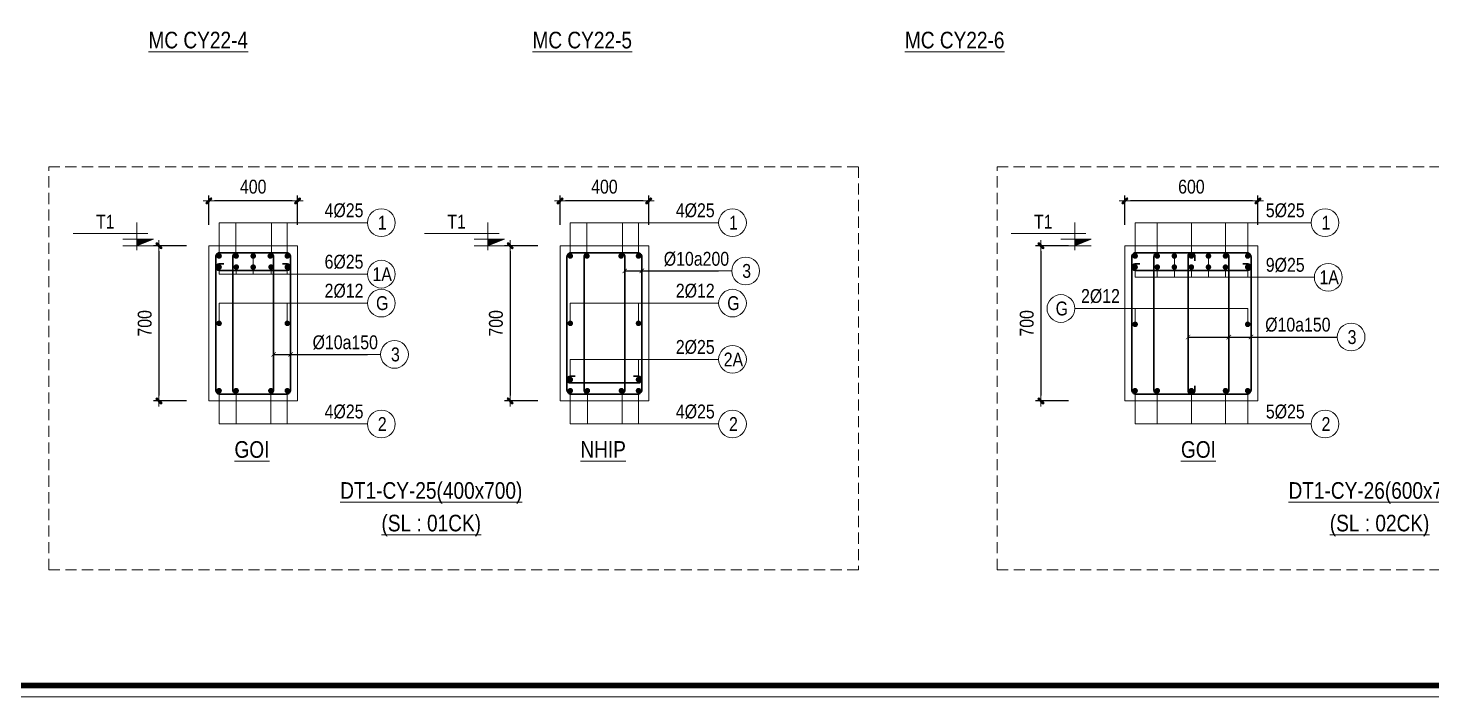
# Model space of a CAD drawing. Header units: millimetres. Extents: x 397144 to 8960116, y 345581 to 674207.
# Drawn here: x 5090010 to 5096339, y 602485 to 605502 of the extents above; entities that cross this region are included whole.
import ezdxf
from ezdxf.enums import TextEntityAlignment as Align

# ---------------------------------------------------------------- set-up
doc = ezdxf.new("R2010")
doc.units = ezdxf.units.MM
doc.header["$PDSIZE"] = -10
doc.linetypes.add('HIDDEN', pattern=[0.375, 0.25, -0.125])
doc.layers.get('0').update_dxf_attribs({"linetype": 'CONTINUOUS'})
doc.layers.get('Defpoints').update_dxf_attribs({"color": 12, "linetype": 'CONTINUOUS'})
for name, color, linetype, lineweight in [('CDAI', 8, 'CONTINUOUS', 30), ('CTHEP', 2, 'CONTINUOUS', 50), ('DBAO', 3, 'CONTINUOUS', 20), ('DGIONG', 4, 'CONTINUOUS', 13), ('KTH', 150, 'CONTINUOUS', 5), ('Net khuat', 8, 'HIDDEN', 13), ('STICK', 1, 'CONTINUOUS', 9), ('TEXT', 7, 'CONTINUOUS', 15)]:
    doc.layers.add(name, color=color, linetype=linetype, lineweight=lineweight)
doc.layers.add('HATCH', color=7, linetype='CONTINUOUS', lineweight=5, true_color=0x2491ff)
doc.styles.add('Star-HelCon', font='VHELVCN_0.TTF')
doc.styles.add('TTP-HelCon', font='VHELVCN_0.TTF')
doc.styles.add('VNI-HELVE-CONDENSE', font='VHELVCN_0.TTF')
doc.dimstyles.new('kc-25', dxfattribs={"dimtxt": 62.5, "dimasz": 20, "dimexe": 20, "dimexo": 50, "dimgap": 25, "dimtad": 3, "dimdec": 0, "dimzin": 0, "dimdsep": 46, "dimtxsty": 'VNI-HELVE-CONDENSE', "dimblk": 'DIM', "dimcen": 2.5, "dimclrd": 256, "dimclre": 154, "dimclrt": 7, "dimaunit": 1, "dimadec": 0, "dimazin": 0, "dimtfac": 1, "dimtdec": 0, "dimtix": 1, "dimtmove": 0, "dimatfit": 3, "dimldrblk": 'DOT', "dimfxl": 1, "dimtolj": 1, "dimtzin": 0, "dimarcsym": 0})
doc.dimstyles.new('TTP-25', dxfattribs={"dimscale": 25, "dimtxt": 2.5, "dimasz": 1, "dimexe": 1, "dimexo": 1, "dimgap": 0.09, "dimtad": 0, "dimdec": 4, "dimrnd": 5, "dimzin": 9, "dimdsep": 46, "dimtxsty": 'TTP-HelCon', "dimblk": 'Stick1', "dimcen": 0.09, "dimdle": 1.5, "dimclrd": 256, "dimclre": 256, "dimclrt": 7, "dimadec": 0, "dimazin": 0, "dimtfac": 1, "dimtdec": 4, "dimtmove": 0, "dimatfit": 3, "dimldrblk": '_ArchTick1', "dimfxl": 1, "dimtvp": 1, "dimtolj": 1, "dimtzin": 0, "dimarcsym": 0})

# ---------------------------------------------------------------- blocks, each defined once
blk = doc.blocks.new('CODE')
at = {"layer": 'DBAO'}
for p, q in [((-62.5, -20), (-62.5, 105)), ((-62.5, 0), (-137.5, 30)), ((-137.5, 30), (0, 30)), ((-137.5, 0), (0, 0)), ((-112.5, 55), (223.6, 55))]:
    blk.add_line(p, q, dxfattribs=at)
at = {"layer": 'HATCH', "color": 1}
blk.add_solid([(-62.5, 0), (-137.5, 30), (-62.5, 30)], dxfattribs=at)
blk = doc.blocks.new('Stick1')
at = {"layer": 'STICK'}
h = blk.add_hatch(color=256, dxfattribs=at)
edge = h.paths.add_edge_path()
edge.add_line((0.3, 0.5), (-0.5, -0.3))
edge.add_arc((-0.4, -0.4), 0.141, 135, 315)
edge.add_line((-0.3, -0.5), (0.5, 0.3))
edge.add_arc((0.4, 0.4), 0.141, 315, 495)
blk.add_line((1, 0), (-1, 0), dxfattribs=at)
blk.add_lwpolyline([(0.3, 0.5), (-0.5, -0.3, 1), (-0.3, -0.5), (0.5, 0.3, 1), (0.3, 0.5, 1)], format="xyb", dxfattribs=at)
blk = doc.blocks.new('*D1563')
at = {"layer": 'Defpoints', "color": 0, "ltscale": 500, "transparency": 16777216}
for p in [(5094955.1, 604722.1), (5094955.1, 604588.9), (5095555.1, 604588.9)]:
    blk.add_point(p, dxfattribs=at)
at = {"layer": 'KTH', "lineweight": -2, "ltscale": 500, "transparency": 16777216}
for p, q in [((5094955.1, 604613.9), (5094955.1, 604747.1)), ((5095555.1, 604613.9), (5095555.1, 604747.1)), ((5095530.1, 604722.1), (5094980.1, 604722.1))]:
    blk.add_line(p, q, dxfattribs=at)
at = {"layer": 'KTH', "lineweight": -2, "ltscale": 500, "transparency": 16777216, "xscale": 25, "yscale": 25, "zscale": 25, "rotation": 180}
blk.add_blockref('Stick1', (5094955.1, 604722.1), dxfattribs=at)
at = {"layer": 'KTH', "lineweight": -2, "ltscale": 500, "transparency": 16777216, "xscale": 25, "yscale": 25, "zscale": 25}
blk.add_blockref('Stick1', (5095555.1, 604722.1), dxfattribs=at)
at = {"layer": 'KTH', "color": 7, "ltscale": 500, "transparency": 16777216, "insert": (5095255.1, 604786), "char_height": 62.5, "attachment_point": 5, "style": 'TTP-HelCon'}
blk.add_mtext('\\A1;600', dxfattribs=at)
blk = doc.blocks.new('_ArchTick1')
at = {"color": 0, "const_width": 3.81}
blk.add_lwpolyline([(-12.7, -12.7), (12.7, 12.7)], dxfattribs=at)
blk = doc.blocks.new('*D1564')
at = {"layer": 'Defpoints', "color": 0, "ltscale": 500, "transparency": 16777216}
for p in [(5094726.7, 604519.9), (5094576.9, 603819.9), (5094726.7, 603819.9)]:
    blk.add_point(p, dxfattribs=at)
at = {"layer": 'KTH', "lineweight": -2, "ltscale": 500, "transparency": 16777216}
for p, q in [((5094701.7, 604519.9), (5094551.9, 604519.9)), ((5094576.9, 604494.9), (5094576.9, 603844.9)), ((5094701.7, 603819.9), (5094551.9, 603819.9))]:
    blk.add_line(p, q, dxfattribs=at)
at = {"layer": 'KTH', "lineweight": -2, "ltscale": 500, "transparency": 16777216, "xscale": 25, "yscale": 25, "zscale": 25}
for p, rotation in [((5094576.9, 604519.9), 90), ((5094576.9, 603819.9), 270)]:
    blk.add_blockref('Stick1', p, dxfattribs=dict(at, rotation=rotation))
at = {"layer": 'KTH', "color": 7, "ltscale": 500, "transparency": 16777216, "insert": (5094513, 604169.9), "char_height": 62.5, "attachment_point": 5, "rotation": 90, "style": 'TTP-HelCon'}
blk.add_mtext('\\A1;700', dxfattribs=at)
blk = doc.blocks.new('DIM')
h = blk.add_hatch(color=1)
h.paths.add_polyline_path([(0.49, 0.29, 1), (0.29, 0.49), (-0.19, 0), (0.19, 0)])
h.paths.add_polyline_path([(0.19, 0), (-0.19, 0), (-0.49, -0.29, 1), (-0.29, -0.49)])
at = {"color": 9}
for p, q in [((-0.19, 0), (-1.5, 0)), ((0.19, 0), (1.5, 0))]:
    blk.add_line(p, q, dxfattribs=at)
at = {"color": 1}
for p, q in [((-0.49, -0.29), (0.29, 0.49)), ((-0.29, -0.49), (0.49, 0.29)), ((-0.19, 0), (0.19, 0))]:
    blk.add_line(p, q, dxfattribs=at)
blk.add_arc((-0.39, -0.39), 0.138, 135, 315, dxfattribs=at)
blk = doc.blocks.new('CHG_XX_Khung ten')
blk.add_lwpolyline([(15, 579), (826, 579), (826, 15), (15, 15)], close=True)
at = {"color": 4, "linetype": 'Continuous', "const_width": 1}
blk.add_lwpolyline([(17, 577), (824, 577), (824, 17), (17, 17)], close=True, dxfattribs=at)
blk = doc.blocks.new('*D8832')
at = {"layer": 'Defpoints', "color": 0, "ltscale": 500, "transparency": 16777216}
for p in [(5090825.4, 604722.1), (5090825.4, 604588.9), (5091225.4, 604588.9)]:
    blk.add_point(p, dxfattribs=at)
at = {"layer": 'KTH', "lineweight": -2, "ltscale": 500, "transparency": 16777216}
for p, q in [((5090825.4, 604613.9), (5090825.4, 604747.1)), ((5091225.4, 604613.9), (5091225.4, 604747.1)), ((5091200.4, 604722.1), (5090850.4, 604722.1))]:
    blk.add_line(p, q, dxfattribs=at)
at = {"layer": 'KTH', "lineweight": -2, "ltscale": 500, "transparency": 16777216, "xscale": 25, "yscale": 25, "zscale": 25, "rotation": 180}
blk.add_blockref('Stick1', (5090825.4, 604722.1), dxfattribs=at)
at = {"layer": 'KTH', "lineweight": -2, "ltscale": 500, "transparency": 16777216, "xscale": 25, "yscale": 25, "zscale": 25}
blk.add_blockref('Stick1', (5091225.4, 604722.1), dxfattribs=at)
at = {"layer": 'KTH', "color": 7, "ltscale": 500, "transparency": 16777216, "insert": (5091025.4, 604786), "char_height": 62.5, "attachment_point": 5, "style": 'TTP-HelCon'}
blk.add_mtext('\\A1;400', dxfattribs=at)
blk = doc.blocks.new('*D8833')
at = {"layer": 'Defpoints', "color": 0, "ltscale": 500, "transparency": 16777216}
for p in [(5090750.2, 604519.9), (5090600.4, 603819.9), (5090750.2, 603819.9)]:
    blk.add_point(p, dxfattribs=at)
at = {"layer": 'KTH', "lineweight": -2, "ltscale": 500, "transparency": 16777216}
for p, q in [((5090725.2, 604519.9), (5090575.4, 604519.9)), ((5090600.4, 604494.9), (5090600.4, 603844.9)), ((5090725.2, 603819.9), (5090575.4, 603819.9))]:
    blk.add_line(p, q, dxfattribs=at)
at = {"layer": 'KTH', "lineweight": -2, "ltscale": 500, "transparency": 16777216, "xscale": 25, "yscale": 25, "zscale": 25}
for p, rotation in [((5090600.4, 604519.9), 90), ((5090600.4, 603819.9), 270)]:
    blk.add_blockref('Stick1', p, dxfattribs=dict(at, rotation=rotation))
at = {"layer": 'KTH', "color": 7, "ltscale": 500, "transparency": 16777216, "insert": (5090536.6, 604169.9), "char_height": 62.5, "attachment_point": 5, "rotation": 90, "style": 'TTP-HelCon'}
blk.add_mtext('\\A1;700', dxfattribs=at)
blk = doc.blocks.new('*D8834')
at = {"layer": 'Defpoints', "color": 0, "ltscale": 500, "transparency": 16777216}
for p in [(5092408.7, 604722.1), (5092408.7, 604588.9), (5092808.7, 604588.9)]:
    blk.add_point(p, dxfattribs=at)
at = {"layer": 'KTH', "lineweight": -2, "ltscale": 500, "transparency": 16777216}
for p, q in [((5092408.7, 604613.9), (5092408.7, 604747.1)), ((5092808.7, 604613.9), (5092808.7, 604747.1)), ((5092783.7, 604722.1), (5092433.7, 604722.1))]:
    blk.add_line(p, q, dxfattribs=at)
at = {"layer": 'KTH', "lineweight": -2, "ltscale": 500, "transparency": 16777216, "xscale": 25, "yscale": 25, "zscale": 25, "rotation": 180}
blk.add_blockref('Stick1', (5092408.7, 604722.1), dxfattribs=at)
at = {"layer": 'KTH', "lineweight": -2, "ltscale": 500, "transparency": 16777216, "xscale": 25, "yscale": 25, "zscale": 25}
blk.add_blockref('Stick1', (5092808.7, 604722.1), dxfattribs=at)
at = {"layer": 'KTH', "color": 7, "ltscale": 500, "transparency": 16777216, "insert": (5092608.7, 604786), "char_height": 62.5, "attachment_point": 5, "style": 'TTP-HelCon'}
blk.add_mtext('\\A1;400', dxfattribs=at)
blk = doc.blocks.new('*D8835')
at = {"layer": 'Defpoints', "color": 0, "ltscale": 500, "transparency": 16777216}
for p in [(5092333.6, 604519.9), (5092183.7, 603819.9), (5092333.6, 603819.9)]:
    blk.add_point(p, dxfattribs=at)
at = {"layer": 'KTH', "lineweight": -2, "ltscale": 500, "transparency": 16777216}
for p, q in [((5092308.6, 604519.9), (5092158.7, 604519.9)), ((5092183.7, 604494.9), (5092183.7, 603844.9)), ((5092308.6, 603819.9), (5092158.7, 603819.9))]:
    blk.add_line(p, q, dxfattribs=at)
at = {"layer": 'KTH', "lineweight": -2, "ltscale": 500, "transparency": 16777216, "xscale": 25, "yscale": 25, "zscale": 25}
for p, rotation in [((5092183.7, 604519.9), 90), ((5092183.7, 603819.9), 270)]:
    blk.add_blockref('Stick1', p, dxfattribs=dict(at, rotation=rotation))
at = {"layer": 'KTH', "color": 7, "ltscale": 500, "transparency": 16777216, "insert": (5092119.9, 604169.9), "char_height": 62.5, "attachment_point": 5, "rotation": 90, "style": 'TTP-HelCon'}
blk.add_mtext('\\A1;700', dxfattribs=at)

msp = doc.modelspace()

# ---------------------------------------------------------------- linework, layer by layer
at = {"layer": 'CDAI'}
for points in [[(5095005.0631, 604488.64123), (5095505.0631, 604488.64123, -0.4142135624), (5095523.8131, 604469.89123), (5095523.8131, 603869.89123, -0.4142135624), (5095505.0631, 603851.14123), (5095005.0631, 603851.14123, -0.4142135624), (5094986.3131, 603869.89123), (5094986.3131, 604469.89123, -0.4142135624)], [(5095105.0631, 604488.64123), (5095405.0631, 604488.64123, -0.4142135624), (5095423.8131, 604469.89123), (5095423.8131, 603869.89123, -0.4142135624), (5095405.0631, 603851.14123), (5095105.0631, 603851.14123, -0.4142135624), (5095086.3131, 603869.89123), (5095086.3131, 604469.89123, -0.4142135624)]]:
    msp.add_lwpolyline(points, format="xyb", close=True, dxfattribs=at)
for points in [[(5095270.0631, 604451.72124), (5095270.0631, 604473.64123, 0.4142135624), (5095255.0631, 604488.64123), (5095255.0631, 604488.64123, 0.4142135624), (5095240.0631, 604473.64123), (5095240.0631, 603866.14123, 0.4142135624), (5095255.0631, 603851.14123), (5095255.0631, 603851.14123, 0.4142135624), (5095270.0631, 603866.14123), (5095270.0631, 603888.06122)], [(5095023.23309, 604438.64123), (5095001.3131, 604438.64123, 0.4142135624), (5094986.3131, 604423.64123), (5094986.3131, 604423.64123, 0.4142135624), (5095001.3131, 604408.64123), (5095508.8131, 604408.64123, 0.4142135624), (5095523.8131, 604423.64123), (5095523.8131, 604423.64123, 0.4142135624), (5095508.8131, 604438.64123), (5095486.89311, 604438.64123)]]:
    msp.add_lwpolyline(points, format="xyb", dxfattribs=at)
at = {"layer": 'CTHEP', "const_width": 12.5}
for points in [[(5094995.0631, 604473.64123, 1), (5095007.5631, 604473.64123, 1)], [(5095095.0631, 604473.64123, 1), (5095107.5631, 604473.64123, 1)], [(5095171.9381, 604473.64123, 1), (5095184.4381, 604473.64123, 1)], [(5095248.8131, 604473.64123, 1), (5095261.3131, 604473.64123, 1)], [(5095338.1881, 604473.64123, -1), (5095325.6881, 604473.64123, -1)], [(5095402.5631, 604473.64123, 1), (5095415.0631, 604473.64123, 1)], [(5095502.5631, 604473.64123, 1), (5095515.0631, 604473.64123, 1)], [(5094995.0631, 604423.64123, 1), (5095007.5631, 604423.64123, 1)], [(5095095.0631, 604423.64123, 1), (5095107.5631, 604423.64123, 1)], [(5095171.9381, 604423.64123, 1), (5095184.4381, 604423.64123, 1)], [(5095248.8131, 604423.64123, 1), (5095261.3131, 604423.64123, 1)], [(5095338.1881, 604423.64123, -1), (5095325.6881, 604423.64123, -1)], [(5095402.5631, 604423.64123, 1), (5095415.0631, 604423.64123, 1)], [(5095502.5631, 604423.64123, 1), (5095515.0631, 604423.64123, 1)], [(5095007.5631, 604165.48429, -1), (5094995.0631, 604165.48429, -1)], [(5095515.0631, 604165.48429, -1), (5095502.5631, 604165.48429, -1)], [(5094995.0631, 603866.14123, 1), (5095007.5631, 603866.14123, 1)], [(5095095.0631, 603866.14123, 1), (5095107.5631, 603866.14123, 1)], [(5095248.8131, 603866.14123, 1), (5095261.3131, 603866.14123, 1)], [(5095402.5631, 603866.14123, 1), (5095415.0631, 603866.14123, 1)], [(5095502.5631, 603866.14123, 1), (5095515.0631, 603866.14123, 1)]]:
    msp.add_lwpolyline(points, format="xyb", close=True, dxfattribs=at)
at = {"layer": 'DBAO', "flags": 128}
for points in [[(5094955.0631, 604519.89123), (5095555.0631, 604519.89123)], [(5095555.0631, 604519.89123), (5095555.0631, 603819.89123), (5094955.0631, 603819.89123), (5094955.0631, 604519.89123)]]:
    msp.add_lwpolyline(points, dxfattribs=at)
at = {"layer": 'DGIONG'}
for p, q in [((5095001.3131, 604623.64123), (5095795.0631, 604623.64123)), ((5095001.3131, 604473.64123), (5095001.3131, 604623.64123)), ((5095101.3131, 604473.64123), (5095101.3131, 604623.64123)), ((5095255.0631, 604473.64123), (5095255.0631, 604623.64123)), ((5095408.8131, 604473.64123), (5095408.8131, 604623.64123)), ((5095508.8131, 604473.64123), (5095508.8131, 604623.64123)), ((5095001.3131, 604425.61898), (5095001.3131, 604377.59673)), ((5095101.3131, 604423.64123), (5095101.3131, 604377.59673)), ((5095178.1881, 604473.64123), (5095178.1881, 604377.59673)), ((5095255.0631, 604423.64123), (5095255.0631, 604377.59673)), ((5095331.9381, 604473.64123), (5095331.9381, 604377.59673)), ((5095408.8131, 604423.64123), (5095408.8131, 604377.59673)), ((5095508.8131, 604425.61898), (5095508.8131, 604377.59673)), ((5095001.3131, 604377.59673), (5095809.5168, 604377.59673)), ((5095508.8131, 604236.86608), (5094729.26558, 604236.86608)), ((5095001.3131, 604165.48429), (5095001.3131, 604236.86608)), ((5095508.8131, 604165.48429), (5095508.8131, 604236.86608)), ((5095001.3131, 603716.14123), (5095001.3131, 603866.14123)), ((5095101.3131, 603716.14123), (5095101.3131, 603866.14123)), ((5095255.0631, 603716.14123), (5095255.0631, 603866.14123)), ((5095408.8131, 603716.14123), (5095408.8131, 603866.14123)), ((5095508.8131, 603716.14123), (5095508.8131, 603866.14123)), ((5095001.3131, 603716.14123), (5095795.0631, 603716.14123))]:
    msp.add_line(p, q, dxfattribs=at)
msp.add_lwpolyline([(5084910.5257, 617054.8672), (5102280.13113, 617054.8672), (5102280.13113, 602536.98804), (5084910.5257, 602536.98804)], close=True, dxfattribs=at)
for centre in [(5095857.5631, 604623.64123), (5095872.0168, 604377.59673), (5094666.76558, 604236.86608), (5095975.15101, 604107.97935), (5095857.5631, 603716.14123)]:
    msp.add_circle(centre, 62.5, dxfattribs=at)
at = {"layer": 'Net khuat', "ltscale": 200}
for points in [[(5090103.3608, 604876.32221), (5093753.54138, 604876.32221), (5093753.54138, 603058.03006), (5090103.3608, 603058.03006)], [(5094378.72871, 604876.32221), (5098028.90929, 604876.32221), (5098028.90929, 603058.03006), (5094378.72871, 603058.03006)]]:
    msp.add_lwpolyline(points, close=True, dxfattribs=at)

# ---------------------------------------------------------------- block references
at = {"layer": 'KTH', "linetype": 'Continuous', "xscale": -1}
msp.add_blockref('CODE', (5094666.36014, 604519.89123), dxfattribs=at)

# ---------------------------------------------------------------- texts
at = {"layer": 'TEXT', "style": 'TTP-HelCon'}
for s, p in [('%%UMC CY22-4', (5090777.64877, 605409.97843)), ('%%UMC CY22-5', (5092508.81234, 605409.97843)), ('%%UMC CY22-6', (5094187.86949, 605409.97843)), ('%%UGOI', (5095286.79134, 603563.58876)), ('%%UDT1-CY-25(400x700)', (5091828.12803, 603378.68877)), ('%%UDT1-CY-26(600x700)', (5096103.49593, 603378.68877)), ('%%U(SL : 01CK)', (5091828.12803, 603231.79417)), ('%%U(SL : 02CK)', (5096103.49593, 603231.79417))]:
    msp.add_text(s, height=75, dxfattribs=at).set_placement(p, align=Align.CENTER)
for s, p in [('5Þ25', (5095590.52143, 604648.64123)), ('9Þ25', (5095590.52143, 604402.59673)), ('2Þ12', (5094757.55725, 604261.86608)), ('Þ10a150', (5095587.74731, 604132.97935)), ('5Þ25', (5095590.78677, 603741.14123))]:
    msp.add_text(s, height=62.5, dxfattribs=at).set_placement(p)
msp.add_text('T1    ', height=62.5, dxfattribs=at).set_placement((5094708.62681, 604596.88622), align=Align.RIGHT)
at = {"layer": 'TEXT', "style": 'Star-HelCon'}
for s, p in [('1', (5095861.72977, 604623.64123)), ('1A', (5095876.18347, 604377.59673)), ('G', (5094670.93225, 604236.86608)), ('3', (5095979.31767, 604107.97935)), ('2', (5095861.72977, 603716.14123))]:
    msp.add_text(s, height=62.5, dxfattribs=at).set_placement(p, align=Align.MIDDLE)

# ---------------------------------------------------------------- dimensions: what is measured, and where the dimension line sits
at = {"layer": 'KTH', "ltscale": 500}
dim = msp.add_linear_dim(base=(5094955.0631, 604722.14123), p1=(5095555.0631, 604588.90318), p2=(5094955.0631, 604588.90318), dimstyle='TTP-25', override={"dimtxsty": 'TTP-HelCon'}, dxfattribs=at)
dim.commit()
dim.dimension.update_dxf_attribs({"geometry": '*D1563', "text_midpoint": (5095255.0631, 604785.97456)})
dim = msp.add_linear_dim(base=(5094576.85609, 603819.89123), p1=(5094726.6889, 604519.89123), p2=(5094726.6889, 603819.89123), angle=90, dimstyle='TTP-25', override={"dimtxsty": 'TTP-HelCon'}, dxfattribs=at)
dim.commit()
dim.dimension.update_dxf_attribs({"geometry": '*D1564', "text_midpoint": (5094513.02276, 604169.89123)})

# ---------------------------------------------------------------- leaders
at = {"layer": 'DGIONG'}
for points in [[(5095240.0631, 604107.97935), (5095742.02512, 604107.97935)], [(5095423.8131, 604107.97935), (5095912.65101, 604107.97935)], [(5095523.8131, 604107.97935), (5095912.65101, 604107.97935)]]:
    msp.add_leader(points, dimstyle='kc-25', override={"dimtad": 0, "dimldrblk": 'ArchTick', "dimfxl": 100, "dimarcsym": 1}, dxfattribs=at)

# ---------------------------------------------------------------- next in the draw order: block references
at = {"layer": 'KTH', "ltscale": 0.8, "xscale": 25.92478421702978, "yscale": 25.92478421702978, "zscale": 25.92478421702978}
msp.add_blockref('CHG_XX_Khung ten', (5084469.80437, 602096.26671), dxfattribs=at)

# ---------------------------------------------------------------- next in the draw order: linework, layer by layer
at = {"layer": 'CDAI'}
for points in [[(5090875.38005, 604488.64123), (5091175.38005, 604488.64123, -0.4142135624), (5091194.13005, 604469.89123), (5091194.13005, 603869.89123, -0.4142135624), (5091175.38005, 603851.14123), (5090875.38005, 603851.14123, -0.4142135624), (5090856.63005, 603869.89123), (5090856.63005, 604469.89123, -0.4142135624)], [(5090952.25505, 604488.64123), (5091098.50505, 604488.64123, -0.4142135624), (5091117.25505, 604469.89123), (5091117.25505, 603869.89123, -0.4142135624), (5091098.50505, 603851.14123), (5090952.25505, 603851.14123, -0.4142135624), (5090933.50505, 603869.89123), (5090933.50505, 604469.89123, -0.4142135624)], [(5092458.72945, 604488.64123), (5092758.72945, 604488.64123, -0.4142135624), (5092777.47945, 604469.89123), (5092777.47945, 603869.89123, -0.4142135624), (5092758.72945, 603851.14123), (5092458.72945, 603851.14123, -0.4142135624), (5092439.97945, 603869.89123), (5092439.97945, 604469.89123, -0.4142135624)], [(5092535.60445, 604488.64123), (5092681.85445, 604488.64123, -0.4142135624), (5092700.60445, 604469.89123), (5092700.60445, 603869.89123, -0.4142135624), (5092681.85445, 603851.14123), (5092535.60445, 603851.14123, -0.4142135624), (5092516.85445, 603869.89123), (5092516.85445, 604469.89123, -0.4142135624)]]:
    msp.add_lwpolyline(points, format="xyb", close=True, dxfattribs=at)
for points in [[(5090893.55004, 604438.64123), (5090871.63005, 604438.64123, 0.4142135624), (5090856.63005, 604423.64123), (5090856.63005, 604423.64123, 0.4142135624), (5090871.63005, 604408.64123), (5091179.13005, 604408.64123, 0.4142135624), (5091194.13005, 604423.64123), (5091194.13005, 604423.64123, 0.4142135624), (5091179.13005, 604438.64123), (5091157.21006, 604438.64123)], [(5092476.89944, 603931.14123), (5092454.97945, 603931.14123, 0.4142135624), (5092439.97945, 603916.14123), (5092439.97945, 603916.14123, 0.4142135624), (5092454.97945, 603901.14123), (5092762.47945, 603901.14123, 0.4142135624), (5092777.47945, 603916.14123), (5092777.47945, 603916.14123, 0.4142135624), (5092762.47945, 603931.14123), (5092740.55946, 603931.14123)]]:
    msp.add_lwpolyline(points, format="xyb", dxfattribs=at)
at = {"layer": 'CTHEP', "const_width": 12.5}
for points in [[(5090865.38005, 604473.64123, 1), (5090877.88005, 604473.64123, 1)], [(5090942.25505, 604473.64123, 1), (5090954.75505, 604473.64123, 1)], [(5091019.13005, 604473.64123, 1), (5091031.63005, 604473.64123, 1)], [(5091108.50505, 604473.64123, -1), (5091096.00505, 604473.64123, -1)], [(5091172.88005, 604473.64123, 1), (5091185.38005, 604473.64123, 1)], [(5092448.72945, 604473.64123, 1), (5092461.22945, 604473.64123, 1)], [(5092523.88918, 604473.64123, 1), (5092536.38918, 604473.64123, 1)], [(5092690.13918, 604473.64123, -1), (5092677.63918, 604473.64123, -1)], [(5092756.22945, 604473.64123, 1), (5092768.72945, 604473.64123, 1)], [(5090865.38005, 604423.64123, 1), (5090877.88005, 604423.64123, 1)], [(5090942.75871, 604423.64123, 1), (5090955.25871, 604423.64123, 1)], [(5091019.13005, 604423.64123, 1), (5091031.63005, 604423.64123, 1)], [(5091099.63234, 604423.64123, 1), (5091112.13234, 604423.64123, 1)], [(5091172.88005, 604423.64123, 1), (5091185.38005, 604423.64123, 1)], [(5090865.38005, 604169.89123, 1), (5090877.88005, 604169.89123, 1)], [(5091172.88005, 604169.89123, 1), (5091185.38005, 604169.89123, 1)], [(5092448.72945, 604169.89123, 1), (5092461.22945, 604169.89123, 1)], [(5092756.22945, 604169.89123, 1), (5092768.72945, 604169.89123, 1)], [(5092448.72945, 603916.14123, 1), (5092461.22945, 603916.14123, 1)], [(5092756.22945, 603916.14123, 1), (5092768.72945, 603916.14123, 1)], [(5090865.38005, 603866.14123, 1), (5090877.88005, 603866.14123, 1)], [(5090942.35087, 603866.14123, 1), (5090954.85087, 603866.14123, 1)], [(5091098.86257, 603866.14123, 1), (5091111.36257, 603866.14123, 1)], [(5091172.88005, 603866.14123, 1), (5091185.38005, 603866.14123, 1)], [(5092448.72945, 603866.14123, 1), (5092461.22945, 603866.14123, 1)], [(5092525.60445, 603866.14123, 1), (5092538.10445, 603866.14123, 1)], [(5092679.35445, 603866.14123, 1), (5092691.85445, 603866.14123, 1)], [(5092756.22945, 603866.14123, 1), (5092768.72945, 603866.14123, 1)]]:
    msp.add_lwpolyline(points, format="xyb", close=True, dxfattribs=at)
at = {"layer": 'DBAO', "flags": 128}
for points in [[(5091225.38005, 604519.89123), (5091225.38005, 603819.89123), (5090825.38005, 603819.89123), (5090825.38005, 604519.89123)], [(5090825.38005, 604519.89123), (5091225.38005, 604519.89123)], [(5092808.72945, 604519.89123), (5092808.72945, 603819.89123), (5092408.72945, 603819.89123), (5092408.72945, 604519.89123)], [(5092408.72945, 604519.89123), (5092808.72945, 604519.89123)]]:
    msp.add_lwpolyline(points, dxfattribs=at)
at = {"layer": 'DGIONG'}
for p, q in [((5090871.63005, 604473.64123), (5090871.63005, 604623.64123)), ((5090871.63005, 604623.64123), (5091540.38005, 604623.64123)), ((5090947.73932, 604473.64123), (5090947.73932, 604623.64123)), ((5091108.56267, 604473.64123), (5091108.56267, 604623.64123)), ((5091179.13005, 604473.64123), (5091179.13005, 604623.64123)), ((5092454.97945, 604473.64123), (5092454.97945, 604623.64123)), ((5092454.97945, 604623.64123), (5093123.72945, 604623.64123)), ((5092529.37345, 604473.64123), (5092529.37345, 604623.64123)), ((5092690.1968, 604473.64123), (5092690.1968, 604623.64123)), ((5092762.47945, 604473.64123), (5092762.47945, 604623.64123)), ((5091025.85829, 604479.87291), (5091025.38005, 604391.7182)), ((5090871.63005, 604391.7182), (5090871.63005, 604423.64123)), ((5090949.00871, 604391.7182), (5090949.00871, 604423.64123)), ((5091105.88234, 604391.7182), (5091105.88234, 604423.64123)), ((5091179.13005, 604391.7182), (5091179.13005, 604423.64123)), ((5090871.63005, 604391.7182), (5091540.38005, 604391.7182)), ((5092777.47945, 604406.28164), (5093183.22945, 604406.28164)), ((5090871.63005, 604169.89123), (5090871.63005, 604261.04888)), ((5090871.63005, 604261.04888), (5091540.38005, 604261.04888)), ((5091179.13005, 604169.89123), (5091179.13005, 604261.04888)), ((5092454.97945, 604169.89123), (5092454.97945, 604261.04888)), ((5092454.97945, 604261.04888), (5093123.72945, 604261.04888)), ((5092762.47945, 604169.89123), (5092762.47945, 604261.04888)), ((5091194.13005, 604029.74951), (5091599.88005, 604029.74951)), ((5092454.97945, 604007.2782), (5093123.72945, 604007.2782)), ((5092454.97945, 603916.14123), (5092454.97945, 604007.2782)), ((5092762.47945, 603916.14123), (5092762.47945, 604007.2782)), ((5090871.63005, 603716.14123), (5090871.63005, 603866.14123)), ((5090948.60087, 603716.14123), (5090948.60087, 603866.14123)), ((5091105.11257, 603716.14123), (5091105.11257, 603866.14123)), ((5091179.13005, 603716.14123), (5091179.13005, 603866.14123)), ((5092454.97945, 603716.14123), (5092454.97945, 603866.14123)), ((5092531.95027, 603716.14123), (5092531.95027, 603866.14123)), ((5092688.46198, 603716.14123), (5092688.46198, 603866.14123)), ((5092762.47945, 603716.14123), (5092762.47945, 603866.14123)), ((5090871.63005, 603716.14123), (5091540.38005, 603716.14123)), ((5092454.97945, 603716.14123), (5093123.72945, 603716.14123))]:
    msp.add_line(p, q, dxfattribs=at)
for centre in [(5091602.88005, 604623.64123), (5093186.22945, 604623.64123), (5091602.88005, 604391.7182), (5093245.72945, 604406.28164), (5091602.88005, 604261.04888), (5093186.22945, 604261.04888), (5091662.38005, 604029.74951), (5093186.22945, 604007.2782), (5091602.88005, 603716.14123), (5093186.22945, 603716.14123)]:
    msp.add_circle(centre, 62.5, dxfattribs=at)

# ---------------------------------------------------------------- next in the draw order: block references
at = {"layer": 'KTH', "linetype": 'Continuous', "xscale": -1}
for p in [(5090437.8935, 604519.89123), (5092021.2429, 604519.89123)]:
    msp.add_blockref('CODE', p, dxfattribs=at)

# ---------------------------------------------------------------- next in the draw order: texts
at = {"layer": 'TEXT', "style": 'TTP-HelCon'}
for s, height, p in [('4Þ25', 62.5, (5091434.88005, 604648.64123)), ('4Þ25', 62.5, (5093018.22945, 604648.64123)), ('6Þ25', 62.5, (5091434.88005, 604416.7182)), ('Þ10a200', 62.5, (5093023.72945, 604429.78164)), ('2Þ12', 62.5, (5091434.88005, 604286.04888)), ('2Þ12', 62.5, (5093018.22945, 604286.04888)), ('Þ10a150', 62.5, (5091440.38005, 604053.24951)), ('2Þ25', 62.5, (5093018.22945, 604032.2782)), ('4Þ25', 62.5, (5091435.14539, 603741.14123)), ('4Þ25', 62.5, (5093018.4948, 603741.14123)), ('%%UGOI', 75, (5091019.65371, 603563.58876)), ('%%UNHIP', 75, (5092603.00311, 603563.58876))]:
    msp.add_text(s, height=height, dxfattribs=at).set_placement(p, align=Align.CENTER)
for p in [(5090480.16016, 604596.88622), (5092063.50957, 604596.88622)]:
    msp.add_text('T1    ', height=62.5, dxfattribs=at).set_placement(p, align=Align.RIGHT)
at = {"layer": 'TEXT', "style": 'Star-HelCon'}
for s, p in [('1', (5091607.04672, 604623.64123)), ('1', (5093190.39612, 604623.64123)), ('1A', (5091607.04672, 604391.7182)), ('3', (5093249.89612, 604406.28164)), ('G', (5091607.04672, 604261.04888)), ('G', (5093190.39612, 604261.04888)), ('3', (5091666.54672, 604029.74951)), ('2A', (5093190.39612, 604007.2782)), ('2', (5091607.04672, 603716.14123)), ('2', (5093190.39612, 603716.14123))]:
    msp.add_text(s, height=62.5, dxfattribs=at).set_placement(p, align=Align.MIDDLE)

# ---------------------------------------------------------------- next in the draw order: dimensions: what is measured, and where the dimension line sits
at = {"layer": 'KTH', "ltscale": 500}
for base, p1, p2, picture, middle in [((5090825.38005, 604722.14123), (5091225.38005, 604588.90318), (5090825.38005, 604588.90318), '*D8832', (5091025.38005, 604785.97456)), ((5092408.72945, 604722.14123), (5092808.72945, 604588.90318), (5092408.72945, 604588.90318), '*D8834', (5092608.72945, 604785.97456))]:
    dim = msp.add_linear_dim(base=base, p1=p1, p2=p2, dimstyle='TTP-25', override={"dimtxsty": 'TTP-HelCon'}, dxfattribs=at)
    dim.commit()
    dim.dimension.update_dxf_attribs({"geometry": picture, "text_midpoint": middle})
for base, p1, p2, picture, middle in [((5090600.3935, 603819.89123), (5090750.22631, 604519.89123), (5090750.22631, 603819.89123), '*D8833', (5090536.56016, 604169.89123)), ((5092183.7429, 603819.89123), (5092333.57571, 604519.89123), (5092333.57571, 603819.89123), '*D8835', (5092119.90957, 604169.89123))]:
    dim = msp.add_linear_dim(base=base, p1=p1, p2=p2, angle=90, dimstyle='TTP-25', override={"dimtxsty": 'TTP-HelCon'}, dxfattribs=at)
    dim.commit()
    dim.dimension.update_dxf_attribs({"geometry": picture, "text_midpoint": middle})

# ---------------------------------------------------------------- next in the draw order: leaders
at = {"layer": 'DGIONG'}
for points in [[(5092700.60445, 604406.28164), (5092939.6599, 604406.28164)], [(5092777.47945, 604406.28164), (5093123.4099, 604406.28164)], [(5091117.25505, 604029.74951), (5091356.3105, 604029.74951)], [(5091194.13005, 604029.74951), (5091540.0605, 604029.74951)]]:
    msp.add_leader(points, dimstyle='kc-25', override={"dimtad": 0, "dimldrblk": 'ArchTick', "dimfxl": 100, "dimarcsym": 1}, dxfattribs=at)

doc.saveas('drawing.dxf')
